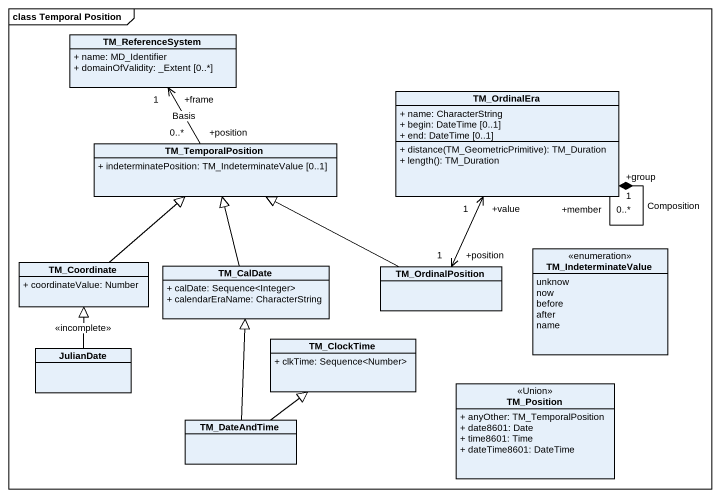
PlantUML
@startuml
mainframe class Temporal Position
hide circle
hide empty members
skinparam classAttributeIconSize 0
class TM_ReferenceSystem {
  + name: MD_Identifier
  + domainOfValidity: _Extent [0..*]
}
class TM_OrdinalEra {
  + name: CharacterString
  + begin: DateTime [0..1]
  + end: DateTime [0..1]
  + distance(TM_GeometricPrimitive): TM_Duration
  + length(): TM_Duration
}
class TM_TemporalPosition {
  + indeterminatePosition: TM_IndeterminateValue [0..1]
}
class TM_Coordinate {
  + coordinateValue: Number
}
enum TM_IndeterminateValue {
  unknow
  now
  before
  after
  name
}
class TM_CalDate {
  + calDate: Sequence<Integer>
  + calendarEraName: CharacterString
}
class TM_OrdinalPosition
class TM_ClockTime {
  + clkTime: Sequence<Number>
}
class JulianDate
class TM_DateAndTime
class TM_Position <<Union>> {
  + anyOther: TM_TemporalPosition
  + date8601: Date
  + time8601: Time
  + dateTime8601: DateTime
}
TM_ReferenceSystem "+frame\n1" <-- "+position\n0..*" TM_TemporalPosition : Basis
TM_OrdinalEra "+member\n0..*" --* "+group\n1" TM_OrdinalEra : Composition
TM_Coordinate -up-|> TM_TemporalPosition
TM_CalDate -up-|> TM_TemporalPosition
TM_OrdinalPosition "+position\n1" <-up-> "+value\n1" TM_OrdinalEra
TM_OrdinalPosition -left-|> TM_TemporalPosition
JulianDate -up-|> TM_Coordinate : <<incomplete>>
TM_DateAndTime -up-|> TM_CalDate
TM_DateAndTime -up-|> TM_ClockTime
@enduml
